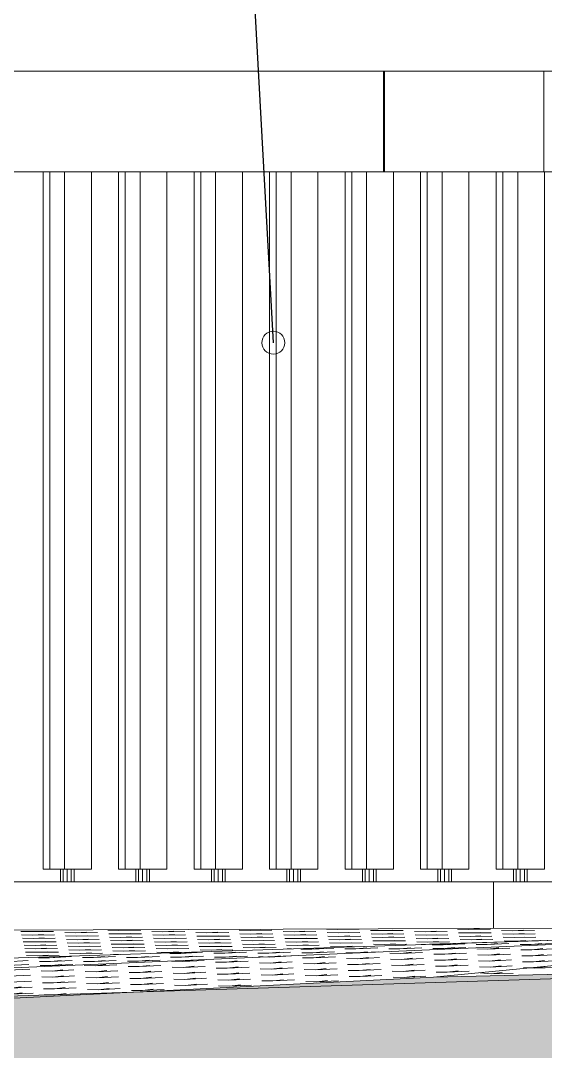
# Model space of a CAD drawing. Header units: millimetres. Extents: x 239748 to 326588, y -19262 to 5561.
# Drawn here: x 300527 to 302612, y -4817 to -723 of the extents above; entities that cross this region are included whole.
import ezdxf

# ---------------------------------------------------------------- set-up
doc = ezdxf.new("R2010")
doc.units = ezdxf.units.MM
doc.header["$MEASUREMENT"] = 0
for name, color, linetype, lineweight in [('Annotation - Label_Pen_No__1', 7, 'Continuous', 13), ('New_   _3D_Pen_No__1', 7, 'Continuous', 13), ('New_0_Pen_No__2', 8, 'Continuous', 15), ('New_2D Drafting - General_Pen_No__1', 7, 'Continuous', 13), ('New_Shell - Roof_Pen_No__1', 7, 'Continuous', 13), ('New_Site & Landscape - Terrain_Pen_No__1', 7, 'Continuous', 13), ('New_Structural - Bearing_Pen_No__1', 7, 'Continuous', 13)]:
    doc.layers.add(name, color=color, linetype=linetype, lineweight=lineweight)
for name, color, linetype, lineweight, true_color in [('New_2D Drafting - General_Pen_No__61', 7, 'Continuous', 20, 0x6a6a6a), ('New_Site & Landscape - Terrain_Pen_No__180', 7, 'Continuous', 15, 0xd6cda7), ('New_Site & Landscape - Terrain_Pen_No__93', 7, 'Continuous', 13, 0xa2a233)]:
    doc.layers.add(name, color=color, linetype=linetype, lineweight=lineweight, true_color=true_color)
doc.dimstyles.new('GENERATED_STYLE__2', dxfattribs={"dimtxt": 0.18, "dimasz": 182.4, "dimexe": 0.18, "dimexo": 0.0625, "dimgap": 0, "dimtad": 0, "dimtih": 1, "dimtoh": 1, "dimdec": 4, "dimzin": 0, "dimdsep": 46, "dimcen": 0.09, "dimadec": 0, "dimazin": 0, "dimtfac": 1, "dimtdec": 4, "dimtmove": 0, "dimatfit": 3, "dimldrblk": 'ARROWHEAD_1', "dimfxl": 0, "dimtolj": 1, "dimtzin": 0, "dimarcsym": 0})

# ---------------------------------------------------------------- blocks, each defined once
blk = doc.blocks.new('ARROWHEAD_1')
at = {"color": 0, "linetype": 'Continuous', "lineweight": 0}
blk.add_line((0, 0), (-1, 0), dxfattribs=at)
blk.add_circle((0, 0), 0.25, dxfattribs=at)

msp = doc.modelspace()

# ---------------------------------------------------------------- hatches: boundary and pattern name
at = {"layer": 'New_2D Drafting - General_Pen_No__61', "linetype": 'Continuous', "lineweight": 20, "true_color": 0x6a6a6a}
h = msp.add_hatch(dxfattribs=at)
h.set_pattern_fill('Dashed_0002', color=251, style=0, pattern_type=2)
h.set_pattern_definition([(45, (649171.04, -4123.63), (-183.84776, 183.84776), [195, -65]), (45, (649171.04, -3939.78), (-183.84776, 183.84776), [195, -65])])
h.paths.add_polyline_path([(304790.6827, -4460.3759), (297360.3741, -4696.2383), (297432.4505, -19262.3247), (325883.6342, -19262.3247), (325883.2965, -4496.7853), (312832.5286, -4370.8818), (307073.8019, -4409.8695)])
at = {"layer": 'New_Site & Landscape - Terrain_Pen_No__180', "linetype": 'Continuous', "lineweight": 0, "true_color": 0x353329}
msp.add_hatch(color=250, dxfattribs=at).paths.add_polyline_path([(297432.4505, -19262.3247), (325883.6342, -19262.3247), (325883.6342, -4496.7884), (313274.2348, -4382.3441), (308962.5578, -4382.3438), (306735.3088, -4414.8025), (302168.1642, -4521.8361), (298486.9827, -4705.949), (297432.4505, -4713.9502)])

# ---------------------------------------------------------------- linework, layer by layer
at = {"layer": 'New_   _3D_Pen_No__1', "color": 7, "linetype": 'Continuous', "lineweight": 13}
for p, q in [((297706.5792, -4143.6284), (302406.5792, -4143.6284)), ((302406.5792, -4143.6284), (304104.3477, -4143.6284)), ((302406.5792, -4329.0432), (302406.5792, -4143.6284))]:
    msp.add_line(p, q, dxfattribs=at)
at = {"layer": 'New_0_Pen_No__2', "color": 8, "linetype": 'Continuous', "lineweight": 15}
for p, q in [((301969.7519, -1323.6284), (301969.7519, -923.6284)), ((301973.7519, -1323.6284), (301973.7519, -923.6284))]:
    msp.add_line(p, q, dxfattribs=at)
at = {"layer": 'New_2D Drafting - General_Pen_No__1', "color": 7, "linetype": 'Continuous', "lineweight": 13, "flags": 128}
msp.add_lwpolyline([(304790.6827, -4460.3759), (297360.3741, -4696.2383), (297432.4505, -19262.3247), (325883.6342, -19262.3247), (325883.2965, -4496.7853), (312832.5286, -4370.8818), (307073.8019, -4409.8695)], close=True, dxfattribs=at)
at = {"layer": 'New_Shell - Roof_Pen_No__1', "color": 7, "linetype": 'Continuous', "lineweight": 13}
for p, q in [((297706.5792, -923.6284), (302606.5792, -923.6284)), ((302606.5792, -1323.6284), (302606.5792, -923.6284)), ((302606.5792, -923.6284), (304104.3477, -923.6284)), ((300402.9646, -1323.6284), (300700.1664, -1323.6284)), ((300703.0672, -1323.6284), (300999.9063, -1323.6284)), ((301003.1697, -1323.6284), (301299.6462, -1323.6284)), ((301303.2722, -1323.6284), (301599.3862, -1323.6284)), ((301603.3747, -1323.6284), (301899.1261, -1323.6284)), ((301903.4773, -1323.6284), (302198.866, -1323.6284)), ((302203.5798, -1323.6284), (302498.606, -1323.6284)), ((302503.6823, -1323.6284), (302606.5792, -1323.6284)), ((302606.5792, -1323.6284), (304104.3477, -1323.6284))]:
    msp.add_line(p, q, dxfattribs=at)
at = {"layer": 'New_Site & Landscape - Terrain_Pen_No__1', "color": 7, "linetype": 'Continuous', "lineweight": 13}
for p, q in [((304198.9271, -4324.3851), (297511.399, -4543.6284)), ((297706.5792, -4343.6284), (304104.3477, -4323.7746)), ((304198.9271, -4324.6793), (299141.6135, -4543.6284)), ((300571.9096, -4341.3222), (300614.8088, -4339.0622)), ((300918.3148, -4336.9193), (300874.6127, -4335.76)), ((300918.3148, -4336.9193), (300961.214, -4334.6592)), ((300918.3148, -4336.9193), (301004.9161, -4335.8186)), ((301439.5284, -4337.1537), (301395.8263, -4335.9943)), ((301439.5284, -4337.1537), (301482.4276, -4334.8936)), ((301439.5284, -4337.1537), (301526.1297, -4336.0529)), ((301785.9336, -4332.7508), (301742.2315, -4331.5914)), ((301785.9336, -4332.7508), (301821.8667, -4330.8577)), ((301785.9336, -4332.7508), (301872.5349, -4331.65)), ((301960.742, -4337.388), (301917.0399, -4336.2287)), ((301960.742, -4337.388), (302003.6412, -4335.128)), ((301960.742, -4337.388), (302047.3433, -4336.2873)), ((304198.4215, -4323.6329), (302118.2461, -4392.5979)), ((304202.8686, -4325.7852), (302168.1642, -4521.8361)), ((302307.1472, -4332.9851), (302263.4451, -4331.8258)), ((302307.1472, -4332.9851), (302350.0464, -4330.7251)), ((302307.1472, -4332.9851), (302393.7485, -4331.8844)), ((302481.9556, -4337.6224), (302438.2535, -4336.4631)), ((302481.9556, -4337.6224), (302524.8548, -4335.3623)), ((302481.9556, -4337.6224), (302568.5569, -4336.5217)), ((300571.9096, -4341.3222), (300528.2075, -4340.1629)), ((300575.1212, -4354.9996), (300531.4191, -4353.8403)), ((300578.3328, -4368.6771), (300534.6307, -4367.5177)), ((300571.9096, -4341.3222), (300658.5109, -4340.2215)), ((300575.1212, -4354.9996), (300618.0204, -4352.7396)), ((300575.1212, -4354.9996), (300661.7225, -4353.8989)), ((300578.3328, -4368.6771), (300621.232, -4366.417)), ((300578.3328, -4368.6771), (300664.9341, -4367.5763)), ((300581.5444, -4382.3545), (300624.4436, -4380.0945)), ((300746.718, -4345.9595), (300703.0159, -4344.8001)), ((300749.9296, -4359.6369), (300706.2275, -4358.4776)), ((300753.1412, -4373.3143), (300709.4391, -4372.155)), ((300746.718, -4345.9595), (300789.6172, -4343.6994)), ((300746.718, -4345.9595), (300833.3193, -4344.8587)), ((300749.9296, -4359.6369), (300792.8288, -4357.3769)), ((300749.9296, -4359.6369), (300836.5309, -4358.5362)), ((300753.1412, -4373.3143), (300796.0404, -4371.0543)), ((300753.1412, -4373.3143), (300839.7425, -4372.2136)), ((300921.5264, -4350.5967), (300877.8243, -4349.4374)), ((300924.738, -4364.2742), (300881.0359, -4363.1148)), ((300927.9496, -4377.9516), (300884.2475, -4376.7923)), ((300921.5264, -4350.5967), (300964.4256, -4348.3367)), ((300921.5264, -4350.5967), (301008.1277, -4349.496)), ((300924.738, -4364.2742), (300967.6372, -4362.0141)), ((300924.738, -4364.2742), (301011.3393, -4363.1734)), ((300927.9496, -4377.9516), (300970.8488, -4375.6916)), ((300927.9496, -4377.9516), (301014.5509, -4376.8509)), ((301093.1232, -4341.5566), (301049.4211, -4340.3972)), ((301096.3348, -4355.234), (301052.6327, -4354.0747)), ((301099.5464, -4368.9114), (301055.8443, -4367.7521)), ((301093.1232, -4341.5566), (301136.0224, -4339.2965)), ((301093.1232, -4341.5566), (301179.7245, -4340.4558)), ((301096.3348, -4355.234), (301139.234, -4352.974)), ((301096.3348, -4355.234), (301182.9361, -4354.1333)), ((301099.5464, -4368.9114), (301142.4456, -4366.6514)), ((301099.5464, -4368.9114), (301186.1477, -4367.8107)), ((301267.9316, -4346.1938), (301224.2295, -4345.0345)), ((301271.1432, -4359.8713), (301227.4411, -4358.7119)), ((301274.3548, -4373.5487), (301230.6527, -4372.3894)), ((301267.9316, -4346.1938), (301310.8308, -4343.9338)), ((301267.9316, -4346.1938), (301354.5329, -4345.0931)), ((301271.1432, -4359.8713), (301314.0424, -4357.6112)), ((301271.1432, -4359.8713), (301357.7445, -4358.7705)), ((301274.3548, -4373.5487), (301317.254, -4371.2887)), ((301274.3548, -4373.5487), (301360.9561, -4372.448)), ((301442.74, -4350.8311), (301399.0379, -4349.6718)), ((301445.9516, -4364.5085), (301402.2495, -4363.3492)), ((301449.1632, -4378.186), (301405.4611, -4377.0266)), ((301442.74, -4350.8311), (301485.6392, -4348.571)), ((301442.74, -4350.8311), (301529.3413, -4349.7304)), ((301445.9516, -4364.5085), (301488.8508, -4362.2485)), ((301445.9516, -4364.5085), (301532.5529, -4363.4078)), ((301449.1632, -4378.186), (301492.0624, -4375.9259)), ((301449.1632, -4378.186), (301535.7645, -4377.0852)), ((301614.3368, -4341.7909), (301570.6347, -4340.6316)), ((301617.5484, -4355.4684), (301573.8463, -4354.309)), ((301620.76, -4369.1458), (301577.0579, -4367.9865)), ((301614.3368, -4341.7909), (301657.236, -4339.5309)), ((301614.3368, -4341.7909), (301700.9381, -4340.6902)), ((301617.5484, -4355.4684), (301660.4476, -4353.2083)), ((301617.5484, -4355.4684), (301704.1497, -4354.3676)), ((301620.76, -4369.1458), (301663.6592, -4366.8858)), ((301620.76, -4369.1458), (301707.3613, -4368.0451)), ((301789.1452, -4346.4282), (301745.4431, -4345.2689)), ((301792.3568, -4360.1056), (301748.6547, -4358.9463)), ((301795.5684, -4373.7831), (301751.8663, -4372.6237)), ((301789.1452, -4346.4282), (301832.0444, -4344.1681)), ((301789.1452, -4346.4282), (301875.7465, -4345.3275)), ((301792.3568, -4360.1056), (301835.256, -4357.8456)), ((301792.3568, -4360.1056), (301878.9581, -4359.0049)), ((301795.5684, -4373.7831), (301838.4676, -4371.523)), ((301795.5684, -4373.7831), (301882.1697, -4372.6823)), ((301963.9536, -4351.0655), (301920.2515, -4349.9061)), ((301967.1652, -4364.7429), (301923.4631, -4363.5836)), ((301970.3768, -4378.4203), (301926.6747, -4377.261)), ((301963.9536, -4351.0655), (302006.8528, -4348.8054)), ((301963.9536, -4351.0655), (302050.5549, -4349.9647)), ((301967.1652, -4364.7429), (302010.0644, -4362.4828)), ((301967.1652, -4364.7429), (302053.7665, -4363.6422)), ((301970.3768, -4378.4203), (302013.276, -4376.1603)), ((301970.3768, -4378.4203), (302056.9781, -4377.3196)), ((302135.5504, -4342.0253), (302091.8483, -4340.866)), ((302138.762, -4355.7027), (302095.0599, -4354.5434)), ((302141.9736, -4369.3802), (302098.2715, -4368.2208)), ((302135.5504, -4342.0253), (302178.4496, -4339.7652)), ((302135.5504, -4342.0253), (302222.1517, -4340.9246)), ((302138.762, -4355.7027), (302181.6612, -4353.4427)), ((302138.762, -4355.7027), (302225.3633, -4354.602)), ((302141.9736, -4369.3802), (302184.8728, -4367.1201)), ((302141.9736, -4369.3802), (302228.5749, -4368.2794)), ((302310.3588, -4346.6626), (302266.6567, -4345.5032)), ((302313.5704, -4360.34), (302269.8683, -4359.1807)), ((302316.782, -4374.0174), (302273.0799, -4372.8581)), ((302310.3588, -4346.6626), (302353.258, -4344.4025)), ((302310.3588, -4346.6626), (302396.9601, -4345.5618)), ((302313.5704, -4360.34), (302356.4696, -4358.0799)), ((302313.5704, -4360.34), (302400.1717, -4359.2393)), ((302316.782, -4374.0174), (302359.6812, -4371.7574)), ((302316.782, -4374.0174), (302403.3833, -4372.9167)), ((302485.1672, -4351.2998), (302441.4651, -4350.1405)), ((302488.3788, -4364.9773), (302444.6767, -4363.8179)), ((302491.5904, -4378.6547), (302447.8883, -4377.4954)), ((302498.0136, -4380.071), (302454.3115, -4381.5135)), ((302501.2252, -4379.9983), (302457.5231, -4381.4408)), ((302504.4368, -4379.9256), (302460.7347, -4381.3681)), ((302485.1672, -4351.2998), (302528.0664, -4349.0398)), ((302485.1672, -4351.2998), (302571.7685, -4350.1991)), ((302488.3788, -4364.9773), (302531.278, -4362.7172)), ((302488.3788, -4364.9773), (302574.9801, -4363.8765)), ((302491.5904, -4378.6547), (302534.4896, -4376.3946)), ((302491.5904, -4378.6547), (302568.1758, -4377.6813)), ((302494.802, -4380.1437), (302581.4033, -4377.2769)), ((302494.802, -4380.1437), (302537.7012, -4378.7194)), ((302498.0136, -4380.071), (302584.6149, -4377.2042)), ((302498.0136, -4380.071), (302540.9128, -4378.6467)), ((302501.2252, -4379.9983), (302587.8265, -4377.1315)), ((302501.2252, -4379.9983), (302544.1244, -4378.574)), ((302504.4368, -4379.9256), (302591.0381, -4377.0588)), ((302504.4368, -4379.9256), (302547.336, -4378.5013)), ((302568.4618, -4377.6717), (302578.1917, -4377.3497)), ((302573.5589, -4377.671), (302594.2497, -4376.9861)), ((300581.5444, -4382.3545), (300537.8423, -4381.1952)), ((300584.756, -4396.0319), (300541.0539, -4394.8726)), ((300587.9676, -4409.7094), (300544.2655, -4408.5501)), ((300581.5444, -4382.3545), (300668.1457, -4381.2538)), ((300584.756, -4396.0319), (300627.6552, -4393.7719)), ((300584.756, -4396.0319), (300671.3573, -4394.9312)), ((300587.9676, -4409.7094), (300630.8668, -4407.4493)), ((300587.9676, -4409.7094), (300674.5689, -4408.6086)), ((300756.3528, -4386.9918), (300712.6507, -4385.8324)), ((300759.5644, -4400.6692), (300715.8623, -4399.5099)), ((300762.776, -4414.3466), (300719.0739, -4413.1873)), ((300756.3528, -4386.9918), (300799.252, -4384.7317)), ((300756.3528, -4386.9918), (300842.9541, -4385.891)), ((300759.5644, -4400.6692), (300802.4636, -4398.4092)), ((300759.5644, -4400.6692), (300846.1657, -4399.5685)), ((300762.776, -4414.3466), (300805.6752, -4412.0866)), ((300762.776, -4414.3466), (300849.3773, -4413.2459)), ((300931.1612, -4391.629), (300887.4591, -4390.4697)), ((300934.3728, -4405.3065), (300890.6707, -4404.1472)), ((300937.5844, -4418.9839), (300893.8823, -4417.8246)), ((300931.1612, -4391.629), (300974.0604, -4389.369)), ((300931.1612, -4391.629), (301017.7625, -4390.5283)), ((300934.3728, -4405.3065), (300977.272, -4403.0464)), ((300934.3728, -4405.3065), (301020.9741, -4404.2057)), ((300937.5844, -4418.9839), (300980.4836, -4416.7239)), ((300937.5844, -4418.9839), (301024.1857, -4417.8832)), ((301102.758, -4382.5889), (301059.0559, -4381.4295)), ((301105.9696, -4396.2663), (301062.2675, -4395.107)), ((301109.1812, -4409.9437), (301065.4791, -4408.7844)), ((301102.758, -4382.5889), (301145.6572, -4380.3288)), ((301102.758, -4382.5889), (301189.3593, -4381.4881)), ((301105.9696, -4396.2663), (301148.8688, -4394.0063)), ((301105.9696, -4396.2663), (301192.5709, -4395.1656)), ((301109.1812, -4409.9437), (301152.0804, -4407.6837)), ((301109.1812, -4409.9437), (301195.7825, -4408.843)), ((301277.5664, -4387.2261), (301233.8643, -4386.0668)), ((301280.778, -4400.9036), (301237.0759, -4399.7442)), ((301283.9896, -4414.581), (301240.2875, -4413.4217)), ((301277.5664, -4387.2261), (301320.4656, -4384.9661)), ((301277.5664, -4387.2261), (301364.1677, -4386.1254)), ((301280.778, -4400.9036), (301323.6772, -4398.6435)), ((301280.778, -4400.9036), (301367.3793, -4399.8028)), ((301283.9896, -4414.581), (301326.8888, -4412.321)), ((301283.9896, -4414.581), (301370.5909, -4413.4803)), ((301452.3748, -4391.8634), (301408.6727, -4390.7041)), ((301455.5864, -4405.5408), (301411.8843, -4404.3815)), ((301452.3748, -4391.8634), (301495.274, -4389.6034)), ((301452.3748, -4391.8634), (301538.9761, -4390.7627)), ((301455.5864, -4405.5408), (301498.4856, -4403.2808)), ((301455.5864, -4405.5408), (301542.1877, -4404.4401)), ((301623.9716, -4382.8232), (301580.2695, -4381.6639)), ((301627.1832, -4396.5007), (301583.4811, -4395.3413)), ((301603.6476, -4409.4686), (301586.6927, -4409.0188)), ((301623.9716, -4382.8232), (301666.8708, -4380.5632)), ((301623.9716, -4382.8232), (301710.5729, -4381.7225)), ((301627.1832, -4396.5007), (301670.0824, -4394.2406)), ((301627.1832, -4396.5007), (301713.7845, -4395.3999)), ((301684.992, -4410.4465), (301641.2899, -4410.5909)), ((301684.992, -4410.4465), (301771.5933, -4406.3061)), ((301684.992, -4410.4465), (301727.8912, -4406.4505)), ((301798.78, -4387.4605), (301755.0779, -4386.3012)), ((301801.9916, -4401.1379), (301758.2895, -4399.9786)), ((301798.78, -4387.4605), (301841.6792, -4385.2005)), ((301798.78, -4387.4605), (301885.3813, -4386.3598)), ((301801.9916, -4401.1379), (301844.8908, -4398.8779)), ((301801.9916, -4401.1379), (301888.5929, -4400.0372)), ((301859.8004, -4409.869), (301816.0983, -4410.0134)), ((301859.8004, -4409.869), (301946.4017, -4405.7286)), ((301859.8004, -4409.869), (301902.6996, -4405.873)), ((301973.5884, -4392.0978), (301929.8863, -4390.9384)), ((301973.5884, -4392.0978), (302016.4876, -4389.8377)), ((301973.5884, -4392.0978), (302060.1897, -4390.997)), ((302034.6088, -4409.2916), (301990.9067, -4409.4359)), ((302034.6088, -4409.2916), (302121.2101, -4405.1511)), ((302034.6088, -4409.2916), (302077.508, -4405.2955)), ((302145.1852, -4383.0576), (302101.4831, -4381.8983)), ((302145.1852, -4383.0576), (302188.0844, -4380.7975)), ((302145.1852, -4383.0576), (302231.7865, -4381.9569)), ((302151.8193, -4391.4973), (302191.296, -4390.1866)), ((302152.8681, -4391.4629), (302234.9981, -4388.7441)), ((302206.2056, -4393.3073), (302162.5035, -4393.4517)), ((302209.4172, -4408.7141), (302165.7151, -4408.8585)), ((302206.2056, -4393.3073), (302292.8069, -4389.1669)), ((302206.2056, -4393.3073), (302249.1048, -4389.3113)), ((302209.4172, -4408.7141), (302296.0185, -4404.5737)), ((302209.4172, -4408.7141), (302252.3164, -4404.718)), ((302290.0766, -4386.9012), (302276.2915, -4386.5355)), ((302323.2052, -4385.841), (302279.5031, -4387.2835)), ((302319.9936, -4385.9137), (302290.1456, -4386.8989)), ((302326.4168, -4385.7683), (302303.8336, -4386.5137)), ((302319.9936, -4385.9137), (302406.5949, -4383.0469)), ((302319.9936, -4385.9137), (302362.8928, -4384.4894)), ((302323.2052, -4385.841), (302409.8065, -4382.9742)), ((302323.2052, -4385.841), (302366.1044, -4384.4167)), ((302326.4168, -4385.7683), (302413.0181, -4382.9015)), ((302326.4168, -4385.7683), (302369.316, -4384.3439)), ((302381.014, -4392.7299), (302337.3119, -4392.8742)), ((302384.2256, -4410.7552), (302340.5235, -4409.9642)), ((302381.014, -4392.7299), (302467.6153, -4388.5894)), ((302381.014, -4392.7299), (302423.9132, -4388.7338)), ((302384.2256, -4410.7552), (302427.1248, -4405.6144)), ((302384.2256, -4410.7552), (302470.8269, -4406.4055)), ((302415.7998, -4382.843), (302416.2297, -4382.8287)), ((302494.802, -4380.1437), (302451.0999, -4381.5862)), ((302555.8224, -4392.1524), (302512.1203, -4392.2968)), ((302559.034, -4413.9194), (302515.3319, -4413.1284)), ((302555.8224, -4392.1524), (302642.4237, -4388.012)), ((302555.8224, -4392.1524), (302598.7216, -4388.1563)), ((302559.034, -4413.9194), (302601.9332, -4408.7786)), ((302559.034, -4413.9194), (302645.6353, -4409.5696)), ((300470.968, -4460.7092), (300557.5693, -4456.5687)), ((300591.1792, -4423.3868), (300547.4771, -4422.2275)), ((300594.3908, -4437.0642), (300550.6887, -4435.9049)), ((300591.1792, -4423.3868), (300634.0784, -4421.1268)), ((300591.1792, -4423.3868), (300677.7805, -4422.2861)), ((300594.3908, -4437.0642), (300637.29, -4434.8042)), ((300594.3908, -4437.0642), (300680.9921, -4435.9635)), ((300642.5648, -4444.7249), (300598.8627, -4444.8693)), ((300645.7764, -4460.1317), (300602.0743, -4460.2761)), ((300642.5648, -4444.7249), (300729.1661, -4440.5845)), ((300642.5648, -4444.7249), (300685.464, -4440.7288)), ((300645.7764, -4460.1317), (300732.3777, -4455.9913)), ((300645.7764, -4460.1317), (300688.6756, -4456.1356)), ((300765.9876, -4428.0241), (300722.2855, -4426.8648)), ((300765.9876, -4428.0241), (300808.8868, -4425.764)), ((300765.9876, -4428.0241), (300852.5889, -4426.9233)), ((300817.3732, -4444.1474), (300773.6711, -4444.2918)), ((300820.5848, -4459.5542), (300776.8827, -4459.6986)), ((300817.3732, -4444.1474), (300903.9745, -4440.007)), ((300817.3732, -4444.1474), (300860.2724, -4440.1514)), ((300820.5848, -4459.5542), (300907.1861, -4455.4138)), ((300820.5848, -4459.5542), (300863.484, -4455.5582)), ((300916.1478, -4432.0075), (300897.0939, -4431.502)), ((300992.1816, -4443.57), (300948.4795, -4443.7143)), ((300995.3932, -4458.9767), (300951.6911, -4459.1211)), ((300992.1816, -4443.57), (301078.7829, -4439.4295)), ((300992.1816, -4443.57), (301035.0808, -4439.5739)), ((300995.3932, -4458.9767), (301081.9945, -4454.8363)), ((300995.3932, -4458.9767), (301038.2924, -4454.9807)), ((301112.3928, -4423.6212), (301068.6907, -4422.4619)), ((301112.3928, -4423.6212), (301155.292, -4421.3611)), ((301112.3928, -4423.6212), (301198.9941, -4422.5204)), ((301163.7784, -4427.5857), (301120.0763, -4427.7301)), ((301166.99, -4442.9925), (301123.2879, -4443.1369)), ((301170.2016, -4459.7886), (301126.4995, -4458.9975)), ((301163.7784, -4427.5857), (301250.3797, -4423.4453)), ((301163.7784, -4427.5857), (301206.6776, -4423.5896)), ((301166.99, -4442.9925), (301253.5913, -4438.8521)), ((301166.99, -4442.9925), (301209.8892, -4438.9964)), ((301170.2016, -4459.7886), (301213.1008, -4454.6477)), ((301170.2016, -4459.7886), (301256.8029, -4455.4388)), ((301338.5868, -4427.0082), (301294.8847, -4427.1526)), ((301341.7984, -4442.415), (301298.0963, -4442.5594)), ((301338.5868, -4427.0082), (301425.1881, -4422.8678)), ((301338.5868, -4427.0082), (301381.486, -4423.0122)), ((301341.7984, -4442.415), (301428.3997, -4438.2746)), ((301341.7984, -4442.415), (301384.6976, -4438.419)), ((301345.01, -4462.9527), (301387.9092, -4457.8119)), ((301345.01, -4462.9527), (301431.6113, -4458.6029)), ((301513.3952, -4426.4308), (301469.6931, -4426.5751)), ((301490.8241, -4441.9227), (301472.9047, -4441.9819)), ((301516.6068, -4442.3894), (301490.8249, -4441.9227)), ((301513.3952, -4426.4308), (301599.9965, -4422.2903)), ((301513.3952, -4426.4308), (301556.2944, -4422.4347)), ((301516.6068, -4442.3894), (301603.2081, -4438.0396)), ((301516.6068, -4442.3894), (301537.2865, -4439.9112)), ((301519.8184, -4466.1169), (301562.7176, -4460.976)), ((301519.8184, -4466.1169), (301606.4197, -4461.7671)), ((301537.2872, -4439.9112), (301559.506, -4437.8415)), ((301688.2036, -4425.8533), (301644.5015, -4425.9977)), ((301691.4152, -4445.5536), (301647.7131, -4444.7625)), ((301688.2036, -4425.8533), (301774.8049, -4421.7129)), ((301688.2036, -4425.8533), (301731.1028, -4421.8572)), ((301691.4152, -4445.5536), (301734.3144, -4440.4127)), ((301691.4152, -4445.5536), (301778.0165, -4441.2038)), ((301863.012, -4425.2758), (301819.3099, -4425.4202)), ((301866.2236, -4448.7177), (301822.5215, -4447.9267)), ((301863.012, -4425.2758), (301949.6133, -4421.1354)), ((301863.012, -4425.2758), (301905.9112, -4421.2798)), ((301866.2236, -4448.7177), (301909.1228, -4443.5769)), ((301866.2236, -4448.7177), (301952.8249, -4444.3679)), ((302037.8204, -4428.1544), (301994.1183, -4427.3634)), ((302041.032, -4451.8819), (301997.3299, -4451.0908)), ((302037.8204, -4428.1544), (302080.7196, -4423.0136)), ((302037.8204, -4428.1544), (302124.4217, -4423.8046)), ((302041.032, -4451.8819), (302083.9312, -4446.741)), ((302041.032, -4451.8819), (302127.6333, -4447.5321)), ((302212.6288, -4431.3186), (302168.9267, -4430.5275)), ((302215.8404, -4455.046), (302172.1383, -4454.255)), ((302212.6288, -4431.3186), (302255.528, -4426.1777)), ((302212.6288, -4431.3186), (302299.2301, -4426.9688)), ((302215.8404, -4455.046), (302258.7396, -4449.9052)), ((302215.8404, -4455.046), (302302.4417, -4450.6962)), ((302387.4372, -4434.4827), (302343.7351, -4433.6917)), ((302390.6488, -4458.2102), (302346.9467, -4457.4191)), ((302387.4372, -4434.4827), (302430.3364, -4429.3419)), ((302387.4372, -4434.4827), (302474.0385, -4430.1329)), ((302390.6488, -4458.2102), (302433.548, -4453.0693)), ((302390.6488, -4458.2102), (302477.2501, -4453.8604)), ((302562.2456, -4437.6469), (302518.5435, -4436.8558)), ((302565.4572, -4461.3743), (302521.7551, -4460.5833)), ((302562.2456, -4437.6469), (302605.1448, -4432.506)), ((302562.2456, -4437.6469), (302648.8469, -4433.2971)), ((302565.4572, -4461.3743), (302608.3564, -4456.2335)), ((302565.4572, -4461.3743), (302652.0585, -4457.0245)), ((300474.1796, -4476.1159), (300560.7809, -4471.9755)), ((300477.3912, -4494.5869), (300563.9925, -4490.2371)), ((300648.988, -4475.5385), (300605.2859, -4475.6828)), ((300652.1996, -4497.751), (300608.4975, -4496.96)), ((300648.988, -4475.5385), (300735.5893, -4471.398)), ((300648.988, -4475.5385), (300691.8872, -4471.5424)), ((300652.1996, -4497.751), (300695.0988, -4492.6102)), ((300652.1996, -4497.751), (300738.8009, -4493.4012)), ((300823.7964, -4477.1877), (300780.0943, -4476.3967)), ((300827.008, -4500.9152), (300783.3059, -4500.1241)), ((300823.7964, -4477.1877), (300866.6956, -4472.0469)), ((300823.7964, -4477.1877), (300910.3977, -4472.8379)), ((300827.008, -4500.9152), (300869.9072, -4495.7744)), ((300827.008, -4500.9152), (300913.6093, -4496.5654)), ((300998.6048, -4480.3519), (300954.9027, -4479.5608)), ((300998.6048, -4480.3519), (301041.504, -4475.211)), ((300998.6048, -4480.3519), (301085.2061, -4476.0021)), ((301001.8164, -4504.0793), (301044.7156, -4498.9385)), ((301001.8164, -4504.0793), (301088.4177, -4499.7295)), ((301173.4132, -4483.516), (301129.7111, -4482.725)), ((301173.4132, -4483.516), (301216.3124, -4478.3752)), ((301173.4132, -4483.516), (301260.0145, -4479.1662)), ((301176.6248, -4507.2435), (301219.524, -4502.1027)), ((301176.6248, -4507.2435), (301263.2261, -4502.8937)), ((301345.01, -4462.9527), (301301.3079, -4462.1617)), ((301348.2216, -4486.6802), (301304.5195, -4485.8891)), ((301348.2216, -4486.6802), (301391.1208, -4481.5394)), ((301348.2216, -4486.6802), (301434.8229, -4482.3304)), ((301519.8184, -4466.1169), (301476.1163, -4465.3258)), ((301523.03, -4489.8443), (301479.3279, -4489.0533)), ((301523.03, -4489.8443), (301565.9292, -4484.7035)), ((301523.03, -4489.8443), (301609.6313, -4485.4945)), ((301694.6268, -4469.281), (301650.9247, -4468.49)), ((301697.8384, -4493.0085), (301654.1363, -4492.2175)), ((301694.6268, -4469.281), (301737.526, -4464.1402)), ((301694.6268, -4469.281), (301781.2281, -4464.9312)), ((301697.8384, -4493.0085), (301740.7376, -4487.8677)), ((301697.8384, -4493.0085), (301784.4397, -4488.6587)), ((301869.4352, -4472.4452), (301825.7331, -4471.6541)), ((301872.6468, -4496.1726), (301828.9447, -4495.3816)), ((301869.4352, -4472.4452), (301912.3344, -4467.3044)), ((301869.4352, -4472.4452), (301956.0365, -4468.0954)), ((301872.6468, -4496.1726), (301915.546, -4491.0318)), ((301872.6468, -4496.1726), (301959.2481, -4491.8229)), ((302044.2436, -4475.6093), (302000.5415, -4474.8183)), ((302047.4552, -4499.3368), (302003.7531, -4498.5458)), ((302044.2436, -4475.6093), (302087.1428, -4470.4685)), ((302044.2436, -4475.6093), (302130.8449, -4471.2595)), ((302047.4552, -4499.3368), (302090.3544, -4494.196)), ((302047.4552, -4499.3368), (302134.0565, -4494.987)), ((302219.052, -4478.7735), (302175.3499, -4477.9825)), ((302222.2636, -4502.501), (302178.5615, -4501.7099)), ((302219.052, -4478.7735), (302261.9512, -4473.6327)), ((302219.052, -4478.7735), (302305.6533, -4474.4237)), ((302222.2636, -4502.501), (302265.1628, -4497.3601)), ((302222.2636, -4502.501), (302308.8649, -4498.1512)), ((302393.8604, -4481.9376), (302350.1583, -4481.1466)), ((302393.8604, -4481.9376), (302436.7596, -4476.7968)), ((302393.8604, -4481.9376), (302480.4617, -4477.5879)), ((302552.4548, -4484.8083), (302524.9667, -4484.3108)), ((302568.6688, -4486.1662), (302552.4548, -4484.8083)), ((302568.6688, -4486.1662), (302611.568, -4480.4476)), ((302568.6688, -4486.1662), (302655.2701, -4484.1076)), ((300480.6028, -4518.3143), (300567.2041, -4513.9645)), ((300483.8144, -4542.0418), (300570.4157, -4537.692)), ((300655.4112, -4521.4785), (300611.7091, -4520.6875)), ((300655.4112, -4521.4785), (300698.3104, -4516.3377)), ((300655.4112, -4521.4785), (300742.0125, -4517.1287)), ((300658.6228, -4545.206), (300701.522, -4540.0651)), ((300658.6228, -4545.206), (300745.2241, -4540.8562)), ((300830.2196, -4524.6427), (300786.5175, -4523.8516)), ((300830.2196, -4524.6427), (300873.1188, -4519.5018)), ((300830.2196, -4524.6427), (300916.8209, -4520.2929)), ((300833.4312, -4548.3701), (300876.3304, -4543.2293)), ((301001.8164, -4504.0793), (300958.1143, -4503.2883)), ((301005.028, -4527.8068), (300961.3259, -4527.0158)), ((301005.028, -4527.8068), (301047.9272, -4522.666)), ((301005.028, -4527.8068), (301091.6293, -4523.457)), ((301176.6248, -4507.2435), (301132.9227, -4506.4525)), ((301179.8364, -4530.971), (301136.1343, -4530.1799)), ((301179.8364, -4530.971), (301222.7356, -4525.8301)), ((301179.8364, -4530.971), (301266.4377, -4526.6212)), ((301351.4332, -4510.4076), (301307.7311, -4509.6166)), ((301354.6448, -4534.1351), (301310.9427, -4533.3441)), ((301351.4332, -4510.4076), (301394.3324, -4505.2668)), ((301351.4332, -4510.4076), (301438.0345, -4506.0579)), ((301354.6448, -4534.1351), (301397.544, -4528.9943)), ((301354.6448, -4534.1351), (301441.2461, -4529.7853)), ((301526.2416, -4513.5718), (301482.5395, -4512.7808)), ((301529.4532, -4537.2993), (301485.7511, -4536.5082)), ((301526.2416, -4513.5718), (301569.1408, -4508.431)), ((301526.2416, -4513.5718), (301612.8429, -4509.222)), ((301529.4532, -4537.2993), (301572.3524, -4532.1584)), ((301529.4532, -4537.2993), (301616.0545, -4532.9495)), ((301701.05, -4516.736), (301657.3479, -4515.9449)), ((301704.2616, -4540.4634), (301660.5595, -4539.6724)), ((301701.05, -4516.736), (301743.9492, -4511.5951)), ((301701.05, -4516.736), (301787.6513, -4512.3862)), ((301704.2616, -4540.4634), (301747.1608, -4535.3226)), ((301704.2616, -4540.4634), (301790.8629, -4536.1136)), ((301875.8584, -4519.9001), (301832.1563, -4519.1091)), ((301875.8584, -4519.9001), (301918.7576, -4514.7593)), ((301875.8584, -4519.9001), (301962.4597, -4515.5503)), ((302050.6668, -4523.0643), (302006.9647, -4522.2732)), ((302050.6668, -4523.0643), (302093.566, -4517.9234)), ((302050.6668, -4523.0643), (302137.2681, -4518.7145)), ((302397.072, -4509.0407), (302353.3699, -4505.3807)), ((302397.072, -4509.0407), (302439.9712, -4503.3221)), ((302397.072, -4509.0407), (302483.6733, -4506.9821)), ((300487.026, -4565.7693), (300529.9252, -4560.6284)), ((300487.026, -4565.7693), (300573.6273, -4561.4195)), ((300490.2376, -4589.4967), (300533.1368, -4584.3559)), ((300658.6228, -4545.206), (300614.9207, -4544.4149)), ((300661.8344, -4568.9334), (300618.1323, -4568.1424)), ((300661.8344, -4568.9334), (300704.7336, -4563.7926)), ((300661.8344, -4568.9334), (300748.4357, -4564.5836)), ((300833.4312, -4548.3701), (300789.7291, -4547.5791)), ((300836.6428, -4572.0976), (300792.9407, -4571.3065)), ((300833.4312, -4548.3701), (300920.0325, -4544.0203)), ((300836.6428, -4572.0976), (300879.542, -4566.9568)), ((300836.6428, -4572.0976), (300923.2441, -4567.7478)), ((301008.2396, -4551.5343), (300964.5375, -4550.7432)), ((301011.4512, -4575.2617), (300967.7491, -4574.4707)), ((301008.2396, -4551.5343), (301051.1388, -4546.3934)), ((301008.2396, -4551.5343), (301094.8409, -4547.1845)), ((301011.4512, -4575.2617), (301054.3504, -4570.1209)), ((301011.4512, -4575.2617), (301098.0525, -4570.912)), ((301183.048, -4554.6984), (301139.3459, -4553.9074)), ((301183.048, -4554.6984), (301225.9472, -4549.5576)), ((301183.048, -4554.6984), (301269.6493, -4550.3486)), ((301357.8564, -4557.8626), (301314.1543, -4557.0715)), ((301357.8564, -4557.8626), (301400.7556, -4552.7218)), ((301357.8564, -4557.8626), (301444.4577, -4553.5128)), ((300490.2376, -4589.4967), (300576.8389, -4585.147)), ((300665.046, -4592.6609), (300621.3439, -4591.8699)), ((300665.046, -4592.6609), (300707.9452, -4587.5201)), ((300665.046, -4592.6609), (300751.6473, -4588.3111))]:
    msp.add_line(p, q, dxfattribs=at)
at = {"layer": 'New_Site & Landscape - Terrain_Pen_No__93', "color": 55, "linetype": 'Continuous', "lineweight": 13, "true_color": 0xa2a233, "flags": 128}
msp.add_lwpolyline([(325883.6342, -4496.7884), (313274.2348, -4382.3441), (308962.5578, -4382.3438), (306735.3088, -4414.8025), (302168.1642, -4521.8361), (298486.9827, -4705.949), (297432.4505, -4713.9502)], dxfattribs=at)
at = {"layer": 'New_Structural - Bearing_Pen_No__1', "color": 7, "linetype": 'Continuous', "lineweight": 13}
for p, q in [((300616.6111, -4093.6284), (300616.6111, -1323.6284)), ((300642.9688, -4093.6284), (300642.9688, -1323.6284)), ((300700.1664, -1323.6284), (300702.2466, -1323.6284)), ((300702.2466, -4093.6284), (300702.2466, -1323.6284)), ((300702.2466, -1323.6284), (300703.0672, -1323.6284)), ((300808.621, -4093.6284), (300808.621, -1323.6284)), ((300916.6111, -4093.6284), (300916.6111, -1323.6284)), ((300942.9688, -4093.6284), (300942.9688, -1323.6284)), ((300999.9063, -1323.6284), (301002.2465, -1323.6284)), ((301002.2465, -4093.6284), (301002.2465, -1323.6284)), ((301002.2465, -1323.6284), (301003.1697, -1323.6284)), ((301108.621, -4093.6284), (301108.621, -1323.6284)), ((301216.611, -4093.6284), (301216.611, -1323.6284)), ((301242.9687, -4093.6284), (301242.9687, -1323.6284)), ((301299.6462, -1323.6284), (301302.2465, -1323.6284)), ((301302.2465, -4093.6284), (301302.2465, -1323.6284)), ((301302.2465, -1323.6284), (301303.2722, -1323.6284)), ((301408.6209, -4093.6284), (301408.6209, -1323.6284)), ((301516.611, -4093.6284), (301516.611, -1323.6284)), ((301542.9687, -4093.6284), (301542.9687, -1323.6284)), ((301599.3862, -1323.6284), (301602.2464, -1323.6284)), ((301602.2464, -4093.6284), (301602.2464, -1323.6284)), ((301602.2464, -1323.6284), (301603.3747, -1323.6284)), ((301708.6209, -4093.6284), (301708.6209, -1323.6284)), ((301816.6109, -4093.6284), (301816.6109, -1323.6284)), ((301842.9687, -4093.6284), (301842.9687, -1323.6284)), ((301899.1261, -1323.6284), (301902.2464, -1323.6284)), ((301902.2464, -4093.6284), (301902.2464, -1323.6284)), ((301902.2464, -1323.6284), (301903.4773, -1323.6284)), ((302008.6208, -4093.6284), (302008.6208, -1323.6284)), ((302116.6109, -4093.6284), (302116.6109, -1323.6284)), ((302142.9686, -4093.6284), (302142.9686, -1323.6284)), ((302198.866, -1323.6284), (302202.2463, -1323.6284)), ((302202.2463, -4093.6284), (302202.2463, -1323.6284)), ((302202.2463, -1323.6284), (302203.5798, -1323.6284)), ((302308.6208, -4093.6284), (302308.6208, -1323.6284)), ((302416.6108, -4093.6284), (302416.6108, -1323.6284)), ((302442.9686, -4093.6284), (302442.9686, -1323.6284)), ((302498.606, -1323.6284), (302502.2463, -1323.6284)), ((302502.2463, -4093.6284), (302502.2463, -1323.6284)), ((302502.2463, -1323.6284), (302503.6823, -1323.6284)), ((302608.6208, -4093.6284), (302608.6208, -1323.6284)), ((300616.6111, -4093.6284), (300642.9688, -4093.6284)), ((300642.9688, -4093.6284), (300702.2466, -4093.6284)), ((300685.5817, -4143.6284), (300685.5817, -4093.6284)), ((300696.2007, -4143.6284), (300696.2007, -4093.6284)), ((300702.2466, -4093.6284), (300808.621, -4093.6284)), ((300712.008, -4143.6284), (300712.008, -4093.6284)), ((300728.9445, -4143.6284), (300728.9445, -4093.6284)), ((300739.5819, -4143.6284), (300739.5819, -4093.6284)), ((300916.6111, -4093.6284), (300942.9688, -4093.6284)), ((300942.9688, -4093.6284), (301002.2465, -4093.6284)), ((300985.5816, -4143.6284), (300985.5816, -4093.6284)), ((300996.2006, -4143.6284), (300996.2006, -4093.6284)), ((301002.2465, -4093.6284), (301108.621, -4093.6284)), ((301012.0079, -4143.6284), (301012.0079, -4093.6284)), ((301028.9444, -4143.6284), (301028.9444, -4093.6284)), ((301039.5819, -4143.6284), (301039.5819, -4093.6284)), ((301216.611, -4093.6284), (301242.9687, -4093.6284)), ((301242.9687, -4093.6284), (301302.2465, -4093.6284)), ((301285.5816, -4143.6284), (301285.5816, -4093.6284)), ((301296.2006, -4143.6284), (301296.2006, -4093.6284)), ((301302.2465, -4093.6284), (301408.6209, -4093.6284)), ((301312.0079, -4143.6284), (301312.0079, -4093.6284)), ((301328.9444, -4143.6284), (301328.9444, -4093.6284)), ((301339.5818, -4143.6284), (301339.5818, -4093.6284)), ((301516.611, -4093.6284), (301542.9687, -4093.6284)), ((301542.9687, -4093.6284), (301602.2464, -4093.6284)), ((301585.5815, -4143.6284), (301585.5815, -4093.6284)), ((301596.2005, -4143.6284), (301596.2005, -4093.6284)), ((301602.2464, -4093.6284), (301708.6209, -4093.6284)), ((301612.0078, -4143.6284), (301612.0078, -4093.6284)), ((301628.9443, -4143.6284), (301628.9443, -4093.6284)), ((301639.5818, -4143.6284), (301639.5818, -4093.6284)), ((301816.6109, -4093.6284), (301842.9687, -4093.6284)), ((301842.9687, -4093.6284), (301902.2464, -4093.6284)), ((301885.5815, -4143.6284), (301885.5815, -4093.6284)), ((301896.2005, -4143.6284), (301896.2005, -4093.6284)), ((301902.2464, -4093.6284), (302008.6208, -4093.6284)), ((301912.0078, -4143.6284), (301912.0078, -4093.6284)), ((301928.9443, -4143.6284), (301928.9443, -4093.6284)), ((301939.5817, -4143.6284), (301939.5817, -4093.6284)), ((302116.6109, -4093.6284), (302142.9686, -4093.6284)), ((302142.9686, -4093.6284), (302202.2463, -4093.6284)), ((302185.5815, -4143.6284), (302185.5815, -4093.6284)), ((302196.2005, -4143.6284), (302196.2005, -4093.6284)), ((302202.2463, -4093.6284), (302308.6208, -4093.6284)), ((302212.0077, -4143.6284), (302212.0077, -4093.6284)), ((302228.9442, -4143.6284), (302228.9442, -4093.6284)), ((302239.5817, -4143.6284), (302239.5817, -4093.6284)), ((302416.6108, -4093.6284), (302442.9686, -4093.6284)), ((302442.9686, -4093.6284), (302502.2463, -4093.6284)), ((302485.5814, -4143.6284), (302485.5814, -4093.6284)), ((302496.2004, -4143.6284), (302496.2004, -4093.6284)), ((302502.2463, -4093.6284), (302608.6208, -4093.6284)), ((302512.0077, -4143.6284), (302512.0077, -4093.6284)), ((302528.9442, -4143.6284), (302528.9442, -4093.6284)), ((302539.5816, -4143.6284), (302539.5816, -4093.6284))]:
    msp.add_line(p, q, dxfattribs=at)

# ---------------------------------------------------------------- leaders
at = {"layer": 'Annotation - Label_Pen_No__1', "color": 7, "linetype": 'Continuous', "lineweight": 13, "annotation_type": 0, "has_hookline": 1, "hookline_direction": 0, "text_width": 669.4}
msp.add_leader([(301531.8049, -2002.4609), (301349.4049, 1320.9169), (301531.8049, 1320.9169)], dimstyle='GENERATED_STYLE__2', dxfattribs=at)

doc.saveas('drawing.dxf')
